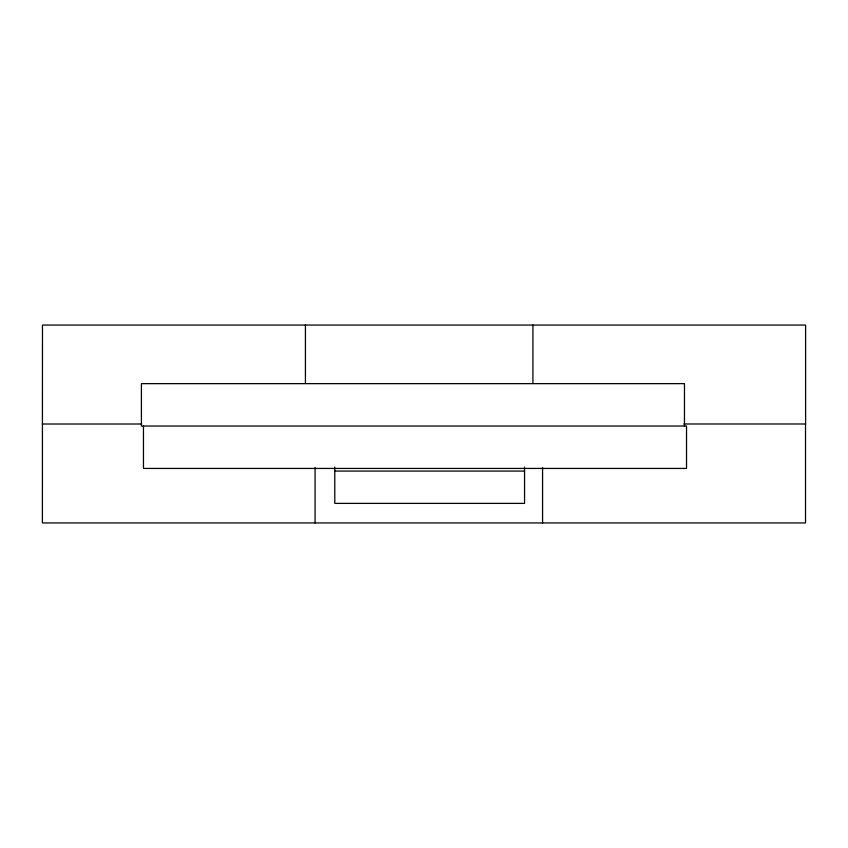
<?xml version="1.0" encoding="UTF-8"?>
<svg xmlns="http://www.w3.org/2000/svg" width="848" height="848" viewBox="0 0 848 848"><rect width="100%" height="100%" fill="white"/><g stroke="black" fill="none" stroke-linecap="round" stroke-linejoin="round"><path stroke-width="1.27" d="M42.4 424.011L141.669 424.011M683.827 423.989L805.6 423.989L805.6 325.06L42.474 325.06L42.4 522.94L805.526 522.94L805.526 424.011M334.79 471.075L524.562 471.075M684.474 426.035L684.474 383.635L141.404 383.635L141.404 426.035L686.53 426.035L686.53 468.435L143.46 468.435L143.46 426.035M542.572 467.545L542.572 522.94M532.926 325.06L532.926 383.095M524.562 467.153L524.562 503.383L334.79 503.383L334.79 467.153M315.074 467.545L315.074 522.94M305.428 325.06L305.428 383.095"/></g></svg>
